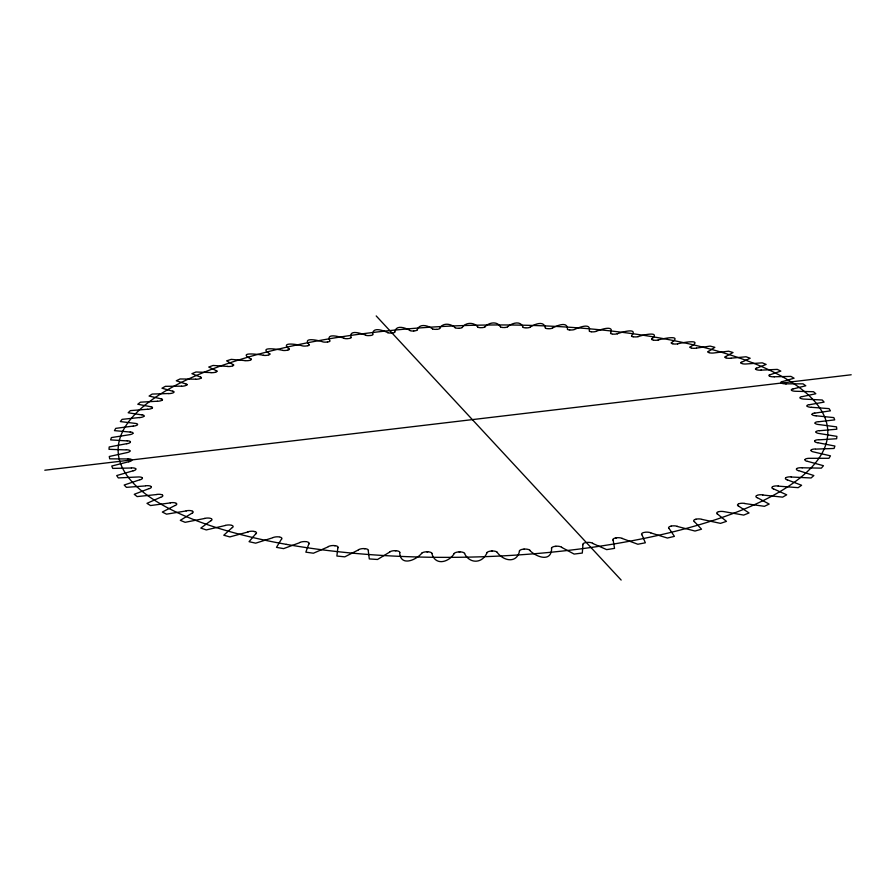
<?xml version="1.0" encoding="UTF-8"?>
<svg xmlns="http://www.w3.org/2000/svg" width="896" height="896" viewBox="0 0 896 896"><rect width="100%" height="100%" fill="white"/><g stroke="black" fill="none" stroke-linecap="round" stroke-linejoin="round"><path stroke-width="1.34" d="M368.245 550.626L369.298 558.925L377.518 559.485L389.794 552.026M551.645 548.341C551.488 562.542 536.592 557.301 529.659 550.357M589.355 330.546C590.99 322.403 578.57 327.634 574.605 329.381M394.867 331.755C396.066 324.419 405.53 327.858 410.043 330.456M337.859 547.725L336.885 556.035L344.803 556.842L358.658 549.786M519.546 551.062C516.813 563.573 503.698 561.277 497.19 552.406M610.814 332.774C614.398 324.621 600.163 329.717 596.322 331.274M417.211 329.762C419.586 323.064 428.086 325.517 432.6 328.854M308.818 543.917L305.85 552.16L313.41 553.213L328.227 546.818M486.987 552.81C482.261 563.774 469.65 563.976 464.486 553.47M439.757 328.25C442.792 322.47 450.856 323.467 455.179 327.667M631.646 335.675C638.523 327.152 621.13 332.349 617.568 333.659M281.411 539.202L276.494 547.355L283.606 548.621L299.622 542.718M454.283 553.56C448.571 562.453 435.277 566.093 431.861 553.482M462.235 327.398C465.92 322 474.163 322.246 477.736 326.883M651.997 338.867C661.024 330.613 641.794 335.261 638.053 336.616M255.808 533.736L249.066 541.688L255.685 543.166L272.776 537.746M421.77 553.291C415.318 560.683 400.378 566.507 399.683 552.574M484.882 326.85C488.981 322.414 496.989 320.958 500.338 326.592M671.675 342.563C683.099 334.309 662.178 338.744 658.202 339.965M232.198 527.587L223.776 535.237L229.846 536.906L248.248 531.888M507.517 326.76C511.594 323.355 520.218 320.174 522.906 326.838M690.603 346.73C704.211 338.554 682.293 342.653 677.656 343.806M210.851 520.71L200.805 528.091L206.282 529.917L225.333 525.482M530.018 327.186C534.117 324.486 543.76 320.186 545.328 327.589M708.68 351.389L714.829 347.323L710.158 346.102L696.696 348.062M191.778 513.318L180.286 520.33L185.147 522.312L204.658 518.47M186.312 385.269L186.144 385.347A4.312 1.254 -4.4 0 1 181.552 386.232M552.294 328.104C556.584 325.864 567.347 320.914 567.504 328.821M725.794 356.507L733.029 352.531L728.605 351.198L714.179 352.923A4.155 1.176 0.7 0 1 709.486 352.822M175.101 505.445L162.322 512.053L166.533 514.158L186.323 510.91M200.301 378.504L200.301 378.504A4.256 1.221 -4.2 0 1 195.686 379.243M742.19 361.973L750.165 358.243L746.021 356.776L731.181 358.176M160.608 497.28L146.966 503.35L150.528 505.546L170.397 502.902M596.03 331.374L596.154 331.33A3.942 1.075 -0.5 0 1 591.931 331.845L591.606 331.733M756.728 368.166L766.136 364.426L762.283 362.846L746.682 363.933A4.256 1.221 1 0 1 741.944 363.619M148.848 488.69L134.254 494.312L137.155 496.586L156.957 494.525M617.299 333.749L617.434 333.704A3.965 1.086 -0.3 0 1 613.066 334.13M695.475 519.523L696.058 519.344M139.496 479.886L124.174 485.027L126.426 487.346L145.443 485.923M770.314 374.662L780.808 371.09L777.291 369.387L761.107 370.138M132.978 470.837L116.693 475.574L118.306 477.926L137.48 476.997A5.051 1.691 -5.5 0 1 142.15 477.635M670.701 526.4L671.339 526.243M782.51 381.584L794.069 378.202L790.922 376.398L774.346 376.768M287.515 350.146L287.213 350.213A4.032 1.12 -3.3 0 1 282.688 350.403M128.632 461.765L111.754 466.032L112.75 468.406L131.421 468.003M793.173 388.92L805.795 385.762L803.029 383.846L786.005 383.824M677.712 343.795L677.779 343.784A4.077 1.131 0.3 0 1 673.142 343.907L672.896 343.75M307.037 345.867L306.97 345.878A3.998 1.109 -3.1 0 1 302.624 345.934C298.917 344.658 279.507 341.23 288.938 348.925M802.2 396.637L815.842 393.736L813.512 391.72L796.174 391.283A4.502 1.344 1.7 0 1 791.706 390.488M696.45 348.107L696.394 348.118A4.11 1.154 0.5 0 1 691.757 348.13M615.776 538.07L616.493 537.947M327.454 341.97L327.522 341.958A3.965 1.086 -2.9 0 1 323.098 341.947C319.435 340.57 301.795 336.538 309.086 344.602M126.683 443.699L109.2 446.97L109.01 449.322L125.854 449.893M809.469 404.712L824.107 402.102L822.237 399.997L804.742 399.123A4.57 1.389 1.8 0 1 800.318 398.194M370.384 335.462L369.925 335.518A3.92 1.075 -2.5 0 1 365.758 335.306M731.046 358.187L730.979 358.198A4.211 1.198 0.9 0 1 726.253 357.986M44.8 470.221L851.2 374.774M814.856 413.112L830.435 410.838L829.058 408.632L811.35 407.299M133.235 426.059L115.73 428.366L114.453 430.629L130.122 432.051M555.274 546.459L556.035 546.381M392.269 332.931L391.731 332.987A3.909 1.064 -2.3 0 1 387.688 332.696M818.72 421.758L834.714 419.877L833.851 417.603L816.211 415.8M139.586 417.514L122.102 419.362L120.333 421.568L135.072 423.371A4.637 1.422 -5.1 0 1 137.603 424.536M413.896 330.926L414.366 330.893A3.898 1.053 -2.1 0 0 417.245 330.042M523.622 549.293L524.406 549.237M761.174 370.138L761.253 370.126A4.312 1.254 1.2 0 1 756.448 369.701M819.526 430.73L836.819 429.206L836.506 426.866L818.877 424.558A4.782 1.512 2.1 0 1 815.08 423.259M436.531 329.325L436.117 329.347A3.886 1.053 -1.9 0 1 432.454 328.877M147.672 409.226L130.379 410.626L128.162 412.765L141.915 414.904M491.467 551.163L492.251 551.13M458.954 328.227L458.539 328.25A3.875 1.053 -1.7 0 1 455.034 327.69M150.539 406.694L137.794 404.242L140.448 402.181L157.438 401.218M819.101 439.824L836.629 438.749L836.898 436.363L819.482 433.552A4.85 1.557 2.2 0 1 815.931 432.13M786.083 383.824L786.15 383.824A4.435 1.31 1.5 0 1 781.446 383.152M127.736 458.942L109.682 458.842L109.29 456.478L126.538 452.704A4.85 1.546 -5.4 0 0 130.01 451.091M459.122 552.037L459.906 552.026M168.795 393.523L152.163 394.072L149.106 396.054L160.821 398.787M815.976 449.098L834.053 448.47L834.915 446.051L817.925 442.725M181.53 386.176L165.402 386.322L161.986 388.214L172.637 391.194M426.922 551.925L427.706 551.936M127.176 440.91L110.645 439.902L111.384 437.584L128.979 434.795A4.704 1.467 -5.2 0 0 132.91 433.44M195.686 379.187L180.051 378.963L176.299 380.755L185.674 383.902M802.077 467.768L821.341 468.149L823.469 465.707L807.52 461.328M802.256 467.779L801.808 467.757A5.118 1.747 2.3 0 0 796.779 468.53M395.192 550.816L395.965 550.861M211.064 372.59L195.989 371.997L191.923 373.688L200.424 377.093M569.957 329.93L570.427 329.963A3.92 1.075 -0.7 0 0 574.47 329.515M791.19 477.008L811.082 477.971L813.87 475.541L798.706 470.646M364.258 548.744L364.997 548.8M227.629 366.397L213.091 365.467L208.746 367.046L216.16 370.619M778.176 486.125L798.168 487.659L801.618 485.274L787.405 479.864M334.41 545.731L335.126 545.81M245.078 360.606L231.246 359.363L226.643 360.842L232.982 364.549M244.966 360.595L245.022 360.606A4.11 1.154 -3.7 0 0 249.626 360.394M762.675 494.995L782.611 497.146L786.71 494.816L773.685 488.936M633.45 336.773L633.83 336.829A3.998 1.109 -0.1 0 0 638.165 336.65M263.57 355.275C258.877 354.379 236.79 351.49 250.79 358.904M744.733 503.552L764.422 506.318L769.182 504.067L757.467 497.762M282.576 350.325C278.544 349.317 257.712 346.136 269.472 353.696M738.662 506.139L749.067 512.949L743.691 515.088L724.517 511.728A5.41 1.982 1.6 0 0 718.458 511.75M254.05 531.552L254.632 531.686M702.43 519.512L720.507 523.365L726.477 521.36L717.64 514.147M677.197 526.434L695.005 531.037L701.534 529.2L694.445 521.662M344.389 338.33C340.838 337.142 325.629 332.382 329.739 340.558M365.96 335.25C362.219 333.861 348.936 328.899 351.053 337.154M650.586 532.84L667.386 538.037L674.419 536.368L669.099 528.506M387.901 332.64C384.093 330.915 372.434 326.133 372.781 334.219M622.261 538.496L637.851 544.253L645.344 542.786L641.962 534.722M592.469 543.334L606.659 549.618L609.302 549.214L614.544 548.374L613.133 540.098M561.49 547.288L574.123 554.064L576.856 553.728L582.31 553.045L582.938 544.667M376.208 315.941L621.152 580.059M500.438 326.738L500.427 326.715A3.886 1.053 -1.3 0 0 503.406 327.544M781.099 382.928A4.435 1.31 1.5 0 1 782.331 381.506M774.312 376.824A4.379 1.288 1.4 0 1 769.653 376.208M769.261 376.006A4.379 1.288 1.4 0 1 770.134 374.584M756.011 369.499A4.312 1.254 1.2 0 1 755.485 368.917M755.496 368.805A4.312 1.254 1.2 0 1 756.526 368.099M741.474 363.44A4.256 1.221 1 0 1 740.802 362.835M740.813 362.656A4.256 1.221 1 0 1 741.63 362.051M725.827 357.851A4.211 1.198 0.9 0 1 725.01 357.224M725.01 357.011A4.211 1.198 0.9 0 1 725.648 356.485M708.949 352.666A4.155 1.176 0.7 0 1 707.963 352.016M707.963 351.781A4.155 1.176 0.7 0 1 708.445 351.333M691.186 347.984A4.11 1.154 0.5 0 1 690.032 347.323M690.01 347.054A4.11 1.154 0.5 0 1 690.368 346.685M672.638 343.795A4.077 1.131 0.3 0 1 671.306 343.112M671.283 342.821A4.077 1.131 0.3 0 1 671.518 342.541M658.314 339.998A4.032 1.12 0.1 0 1 653.766 340.166M653.15 340.054A4.032 1.12 0.1 0 1 651.638 339.371M651.605 339.024A4.032 1.12 0.1 0 1 651.739 338.845M633.17 336.818A3.998 1.109 -0.1 0 1 631.456 336.123M612.416 334.051A3.965 1.086 -0.3 0 1 610.501 333.346M591.36 331.789A3.942 1.075 -0.5 0 1 589.232 331.072M569.688 329.997A3.92 1.075 -0.7 0 1 567.347 329.28M552.44 328.126A3.909 1.064 -0.9 0 1 548.475 328.731M547.781 328.698A3.909 1.064 -0.9 0 1 545.205 327.958M530.13 327.219A3.898 1.053 -1.1 0 1 526.333 327.891M525.627 327.88A3.898 1.053 -1.1 0 1 522.805 327.141M507.64 326.794A3.886 1.053 -1.3 0 1 504 327.544M485.038 326.861A3.875 1.053 -1.5 0 1 481.578 327.678M480.872 327.701A3.875 1.053 -1.5 0 1 477.568 326.984M462.392 327.41A3.875 1.053 -1.7 0 1 459.122 328.294M439.79 328.44A3.886 1.053 -1.9 0 1 436.722 329.392M413.739 331.016A3.898 1.053 -2.1 0 1 409.909 330.546M394.901 332.136A3.909 1.064 -2.3 0 1 392.358 333.01M372.882 334.656A3.92 1.075 -2.5 0 1 370.563 335.518M351.198 337.669A3.942 1.075 -2.7 0 1 349.115 338.498M348.454 338.598A3.942 1.075 -2.7 0 1 344.198 338.397M329.986 341.118A3.965 1.086 -2.9 0 1 328.115 341.936M309.299 345.038A3.998 1.109 -3.1 0 1 307.63 345.834M289.229 349.418A4.032 1.12 -3.3 0 1 287.75 350.19M289.094 348.902A4.032 1.12 -3.3 0 1 289.24 349.07M269.875 354.222A4.066 1.131 -3.5 0 1 268.576 354.984M267.982 355.141A4.066 1.131 -3.5 0 1 263.379 355.342M269.629 353.662A4.066 1.131 -3.5 0 1 269.886 353.931M251.306 359.486A4.11 1.154 -3.7 0 1 250.197 360.214M250.947 358.882A4.11 1.154 -3.7 0 1 251.317 359.218M233.643 365.165A4.155 1.176 -3.9 0 1 232.702 365.882M232.165 366.061A4.155 1.176 -3.9 0 1 227.472 366.475M233.139 364.515A4.155 1.176 -3.9 0 1 233.643 364.93M216.978 371.291A4.211 1.198 -4.1 0 1 216.194 371.952M215.701 372.154A4.211 1.198 -4.1 0 1 210.986 372.669M216.306 370.586A4.211 1.198 -4.1 0 1 216.966 371.067M201.421 377.787A4.256 1.221 -4.2 0 1 200.794 378.426M200.558 377.048A4.256 1.221 -4.2 0 1 201.41 377.608M187.085 384.675A4.312 1.254 -4.4 0 1 186.581 385.291M186.01 383.914A4.312 1.254 -4.4 0 1 187.062 384.563M172.76 391.149A4.379 1.288 -4.6 0 1 173.701 392.515M173.309 392.75A4.379 1.288 -4.6 0 1 168.694 393.613M160.933 398.731A4.435 1.31 -4.7 0 1 162.232 400.075M161.952 400.288A4.435 1.31 -4.7 0 1 157.416 401.274M150.651 406.638A4.502 1.344 -4.9 0 1 152.32 407.96M152.04 408.218A4.502 1.344 -4.9 0 1 147.605 409.315M142.016 414.848A4.57 1.389 -5 0 1 144.077 416.125M143.842 416.382A4.57 1.389 -5 0 1 139.552 417.614M137.424 424.805A4.637 1.422 -5.1 0 1 133.302 426.149M130.2 431.984A4.704 1.467 -5.2 0 1 133.022 433.16M130.413 442.187A4.771 1.512 -5.3 0 1 126.728 443.755M127.243 440.798A4.771 1.512 -5.3 0 1 130.458 441.907M126.392 449.781A4.85 1.546 -5.4 0 1 129.987 450.811M131.813 460.04A4.917 1.602 -5.5 0 1 128.71 461.821M127.758 458.83A4.917 1.602 -5.5 0 1 131.712 459.76M135.901 469A4.984 1.646 -5.5 0 1 133.146 470.87M131.41 467.891A4.984 1.646 -5.5 0 1 135.733 468.72M142.352 477.87A5.051 1.691 -5.5 0 1 139.978 479.83M151.222 486.606A5.118 1.747 -5.5 0 1 149.262 488.645M145.925 485.755A5.118 1.747 -5.5 0 1 150.909 486.338M162.534 495.118A5.186 1.792 -5.4 0 1 161.011 497.224M156.856 494.424A5.186 1.792 -5.4 0 1 162.142 494.861M176.288 503.339A5.253 1.837 -5.3 0 1 175.258 505.49M170.285 502.802A5.253 1.837 -5.3 0 1 175.818 503.082M192.472 511.168A5.309 1.893 -5.2 0 1 191.946 513.352M186.166 510.81A5.309 1.893 -5.2 0 1 191.934 510.933M204.568 518.403A5.354 1.938 -5 0 1 210.504 518.347M211.042 518.538A5.354 1.938 -5 0 1 211.03 520.744M225.232 525.426A5.41 1.982 -4.8 0 1 231.302 525.19M231.885 525.37A5.41 1.982 -4.8 0 1 232.434 527.576M254.912 531.563A5.454 2.027 -4.6 0 1 256.021 533.758M248.002 531.798A5.454 2.027 -4.6 0 1 254.162 531.384M273.09 537.522A5.488 2.072 -4.3 0 1 279.261 536.928M279.955 537.062A5.488 2.072 -4.3 0 1 281.624 539.224M306.835 541.789A5.522 2.106 -3.9 0 1 309.064 543.883M299.824 542.438A5.522 2.106 -3.9 0 1 305.962 541.654M335.317 545.664A5.555 2.128 -3.6 0 1 338.106 547.691M328.362 546.538A5.555 2.128 -3.6 0 1 334.398 545.563M358.467 549.741A5.578 2.162 -3.2 0 1 364.347 548.587M365.165 548.654A5.578 2.162 -3.2 0 1 368.48 550.581M389.592 551.992A5.589 2.184 -2.7 0 1 395.248 550.659M396.088 550.704A5.589 2.184 -2.7 0 1 399.907 552.518M421.557 553.269A5.6 2.195 -2.3 0 1 426.933 551.768M427.795 551.779A5.6 2.195 -2.3 0 1 432.096 553.47M454.059 553.538A5.611 2.195 -1.8 0 1 459.099 551.88M459.962 551.869A5.611 2.195 -1.8 0 1 464.688 553.403M486.752 552.798A5.611 2.195 -1.4 0 1 491.4 551.006M492.262 550.973A5.611 2.195 -1.4 0 1 497.381 552.339M519.322 551.062A5.6 2.195 -0.9 0 1 523.522 549.136M524.53 549.069A5.6 2.195 -0.9 0 1 529.973 550.267M551.41 548.341A5.589 2.184 -0.5 0 1 555.139 546.314M555.968 546.224A5.589 2.184 -0.5 0 1 561.691 547.243M582.702 544.667A5.578 2.162 0 0 1 585.917 542.562M586.869 542.427A5.578 2.162 0 0 1 592.805 543.267M612.898 540.109A5.555 2.139 0.4 0 1 615.574 537.936M616.358 537.802A5.555 2.139 0.4 0 1 622.44 538.44M641.715 534.699A5.522 2.106 0.7 0 1 643.832 532.482M644.571 532.325A5.522 2.106 0.7 0 1 650.742 532.773M668.886 528.528A5.488 2.072 1.1 0 1 670.443 526.288M671.25 526.075A5.488 2.072 1.1 0 1 677.454 526.344M694.198 521.662A5.454 2.027 1.4 0 1 695.184 519.411M695.822 519.221A5.454 2.027 1.4 0 1 701.994 519.299M717.438 514.192A5.41 1.982 1.6 0 1 717.875 511.952M738.483 506.184A5.365 1.938 1.8 0 1 738.371 503.989M738.976 503.72A5.365 1.938 1.8 0 1 744.912 503.451M757.176 497.75A5.309 1.893 2 0 1 756.538 495.6M757.075 495.331A5.309 1.893 2 0 1 762.821 494.883M773.461 488.97A5.253 1.837 2.1 0 1 772.318 486.875M772.778 486.595A5.253 1.837 2.1 0 1 778.299 486.002M787.27 479.92A5.186 1.792 2.2 0 1 785.646 477.915M786.027 477.624A5.186 1.792 2.2 0 1 791.28 476.896M798.582 470.702A5.118 1.747 2.3 0 1 796.522 468.776M807.419 461.395A5.051 1.691 2.3 0 1 804.944 459.57M805.168 459.278A5.051 1.691 2.3 0 1 809.794 458.315L828.979 458.293L830.469 455.851L813.882 451.998A4.984 1.646 2.3 0 1 810.947 450.341M811.093 450.05A4.984 1.646 2.3 0 1 815.371 448.986M817.768 442.781A4.917 1.602 2.3 0 1 814.587 441.179M814.654 440.888A4.917 1.602 2.3 0 1 818.574 439.734M815.942 431.85A4.85 1.557 2.2 0 1 819.47 430.618M815.013 422.979A4.782 1.512 2.1 0 1 818.171 421.702M816.11 415.856A4.704 1.467 2 0 1 812.112 414.613M811.989 414.344A4.704 1.467 2 0 1 814.755 413.022M811.35 407.355A4.637 1.422 1.9 0 1 807.162 406.246M806.971 405.989A4.637 1.422 1.9 0 1 809.346 404.622M800.072 397.947A4.57 1.389 1.8 0 1 802.066 396.547M791.459 390.286A4.502 1.355 1.7 0 1 793.061 388.875M286.294 544.354A354.962 115.83 -1.6 0 0 827.635 435.826A354.962 115.83 -1.6 0 0 304.954 343.291A354.962 115.83 -1.6 0 0 286.294 544.354"/></g></svg>
